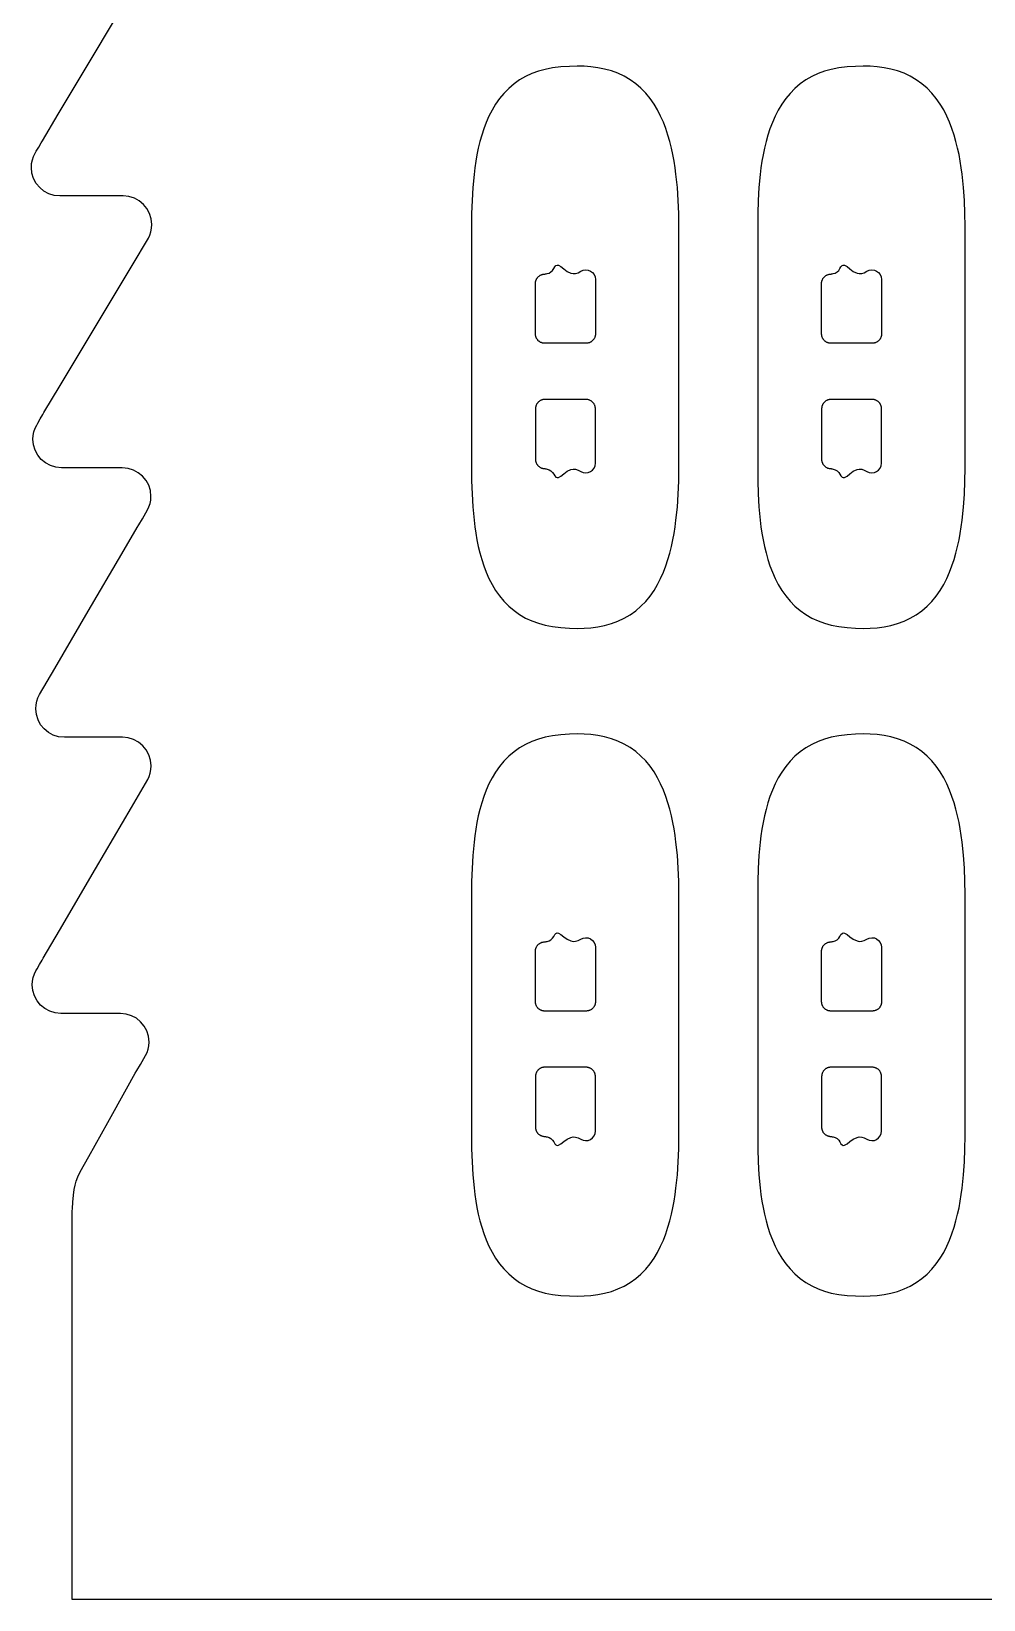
# Model space of a CAD drawing. Header units: millimetres. Extents: x -106 to 105, y 0 to 164.
# Drawn here: x -105.4 to -55.5, y 0 to 82.2 of the extents above; entities that cross this region are included whole.
import ezdxf

# ---------------------------------------------------------------- set-up
doc = ezdxf.new("R2010")
doc.units = ezdxf.units.MM
doc.header["$MEASUREMENT"] = 0
for name, color, linetype in [('Product Cutter 1', 2, 'Continuous'), ('Product Cutter 3', 4, 'Continuous'), ('Trim Cutting 1', 3, 'Continuous')]:
    doc.layers.add(name, color=color, linetype=linetype)

msp = doc.modelspace()

# ---------------------------------------------------------------- linework, layer by layer
at = {"layer": 'Product Cutter 1'}
for points in [[(-71.456, 67.795), (-71.458, 69.845), (-71.459, 71.378), (-71.459, 71.98), (-71.467, 72.653), (-71.492, 73.332), (-71.538, 74.015), (-71.609, 74.702), (-71.656, 75.047), (-71.71, 75.391), (-71.774, 75.736), (-71.848, 76.079), (-71.933, 76.421), (-72.03, 76.761), (-72.142, 77.098), (-72.269, 77.43), (-72.413, 77.757), (-72.576, 78.075), (-72.759, 78.383), (-72.965, 78.677), (-73.193, 78.956), (-73.445, 79.215), (-73.718, 79.451), (-74.013, 79.661), (-74.326, 79.842), (-74.656, 79.995), (-74.997, 80.119), (-75.348, 80.217), (-75.705, 80.288), (-76.066, 80.335), (-76.429, 80.362), (-76.794, 80.369), (-77.194, 80.358), (-77.637, 80.329), (-78.077, 80.278), (-78.469, 80.204), (-78.82, 80.105), (-79.161, 79.98), (-79.49, 79.827), (-79.804, 79.646), (-80.099, 79.437), (-80.374, 79.203), (-80.627, 78.946), (-80.858, 78.67), (-81.065, 78.377), (-81.249, 78.07), (-81.413, 77.752), (-81.557, 77.425), (-81.683, 77.093), (-81.794, 76.756), (-81.889, 76.416), (-81.972, 76.074), (-82.043, 75.73), (-82.103, 75.385), (-82.154, 75.04), (-82.196, 74.695), (-82.26, 74.008), (-82.299, 73.325), (-82.319, 72.646), (-82.325, 71.973), (-82.324, 71.373), (-82.323, 69.844), (-82.322, 67.796), (-82.32, 65.638), (-82.322, 63.479), (-82.323, 61.431), (-82.324, 59.902), (-82.325, 59.302), (-82.319, 58.629), (-82.299, 57.95), (-82.26, 57.267), (-82.196, 56.58), (-82.154, 56.235), (-82.103, 55.89), (-82.043, 55.545), (-81.972, 55.201), (-81.889, 54.859), (-81.794, 54.519), (-81.683, 54.182), (-81.557, 53.85), (-81.413, 53.523), (-81.249, 53.205), (-81.065, 52.898), (-80.858, 52.606), (-80.627, 52.329), (-80.374, 52.072), (-80.099, 51.838), (-79.804, 51.629), (-79.49, 51.448), (-79.161, 51.296), (-78.82, 51.17), (-78.469, 51.071), (-78.077, 50.997), (-77.637, 50.947), (-77.194, 50.917), (-76.794, 50.906), (-76.429, 50.914), (-76.066, 50.94), (-75.705, 50.987), (-75.348, 51.059), (-74.997, 51.156), (-74.656, 51.281), (-74.326, 51.433), (-74.013, 51.615), (-73.718, 51.825), (-73.445, 52.061), (-73.193, 52.319), (-72.965, 52.598), (-72.759, 52.892), (-72.576, 53.2), (-72.413, 53.519), (-72.269, 53.845), (-72.142, 54.177), (-72.03, 54.514), (-71.933, 54.854), (-71.848, 55.196), (-71.774, 55.54), (-71.71, 55.884), (-71.656, 56.228), (-71.609, 56.573), (-71.538, 57.26), (-71.492, 57.943), (-71.467, 58.622), (-71.459, 59.295), (-71.459, 59.898), (-71.458, 61.43), (-71.456, 63.481), (-71.455, 65.638)], [(-56.456, 67.795), (-56.458, 69.845), (-56.459, 71.378), (-56.459, 71.98), (-56.467, 72.653), (-56.492, 73.332), (-56.538, 74.015), (-56.609, 74.702), (-56.656, 75.047), (-56.71, 75.391), (-56.774, 75.736), (-56.848, 76.079), (-56.933, 76.421), (-57.03, 76.761), (-57.142, 77.098), (-57.269, 77.43), (-57.413, 77.757), (-57.576, 78.075), (-57.759, 78.383), (-57.965, 78.677), (-58.193, 78.956), (-58.445, 79.215), (-58.718, 79.451), (-59.013, 79.661), (-59.326, 79.842), (-59.656, 79.995), (-59.997, 80.119), (-60.348, 80.217), (-60.705, 80.288), (-61.066, 80.335), (-61.429, 80.362), (-61.794, 80.369), (-62.194, 80.358), (-62.637, 80.329), (-63.077, 80.278), (-63.469, 80.204), (-63.82, 80.105), (-64.161, 79.98), (-64.49, 79.827), (-64.804, 79.646), (-65.099, 79.437), (-65.374, 79.203), (-65.627, 78.946), (-65.858, 78.67), (-66.065, 78.377), (-66.249, 78.07), (-66.413, 77.752), (-66.557, 77.425), (-66.683, 77.093), (-66.794, 76.756), (-66.889, 76.416), (-66.972, 76.074), (-67.043, 75.73), (-67.103, 75.385), (-67.154, 75.04), (-67.196, 74.695), (-67.26, 74.008), (-67.299, 73.325), (-67.319, 72.646), (-67.325, 71.973), (-67.324, 71.373), (-67.323, 69.844), (-67.322, 67.796), (-67.32, 65.638), (-67.322, 63.479), (-67.323, 61.431), (-67.324, 59.902), (-67.325, 59.302), (-67.319, 58.629), (-67.299, 57.95), (-67.26, 57.267), (-67.196, 56.58), (-67.154, 56.235), (-67.103, 55.89), (-67.043, 55.545), (-66.972, 55.201), (-66.889, 54.859), (-66.794, 54.519), (-66.683, 54.182), (-66.557, 53.85), (-66.413, 53.523), (-66.249, 53.205), (-66.065, 52.898), (-65.858, 52.606), (-65.627, 52.329), (-65.374, 52.072), (-65.099, 51.838), (-64.804, 51.629), (-64.49, 51.448), (-64.161, 51.296), (-63.82, 51.17), (-63.469, 51.071), (-63.077, 50.997), (-62.637, 50.947), (-62.194, 50.917), (-61.794, 50.906), (-61.429, 50.914), (-61.066, 50.94), (-60.705, 50.987), (-60.348, 51.059), (-59.997, 51.156), (-59.656, 51.281), (-59.326, 51.433), (-59.013, 51.615), (-58.718, 51.825), (-58.445, 52.061), (-58.193, 52.319), (-57.965, 52.598), (-57.759, 52.892), (-57.576, 53.2), (-57.413, 53.519), (-57.269, 53.845), (-57.142, 54.177), (-57.03, 54.514), (-56.933, 54.854), (-56.848, 55.196), (-56.774, 55.54), (-56.71, 55.884), (-56.656, 56.228), (-56.609, 56.573), (-56.538, 57.26), (-56.492, 57.943), (-56.467, 58.622), (-56.459, 59.295), (-56.459, 59.898), (-56.458, 61.43), (-56.456, 63.481), (-56.455, 65.638)], [(-71.456, 32.795), (-71.458, 34.845), (-71.459, 36.378), (-71.459, 36.98), (-71.467, 37.653), (-71.492, 38.332), (-71.538, 39.015), (-71.609, 39.702), (-71.656, 40.047), (-71.71, 40.391), (-71.774, 40.736), (-71.848, 41.079), (-71.933, 41.421), (-72.03, 41.761), (-72.142, 42.098), (-72.269, 42.43), (-72.413, 42.757), (-72.576, 43.075), (-72.759, 43.383), (-72.965, 43.677), (-73.193, 43.956), (-73.445, 44.215), (-73.718, 44.451), (-74.013, 44.661), (-74.326, 44.842), (-74.656, 44.995), (-74.997, 45.119), (-75.348, 45.217), (-75.705, 45.288), (-76.066, 45.335), (-76.429, 45.362), (-76.794, 45.369), (-77.194, 45.358), (-77.637, 45.329), (-78.077, 45.278), (-78.469, 45.204), (-78.82, 45.105), (-79.161, 44.98), (-79.49, 44.827), (-79.804, 44.646), (-80.099, 44.437), (-80.374, 44.203), (-80.627, 43.946), (-80.858, 43.67), (-81.065, 43.377), (-81.249, 43.07), (-81.413, 42.752), (-81.557, 42.425), (-81.683, 42.093), (-81.794, 41.756), (-81.889, 41.416), (-81.972, 41.074), (-82.043, 40.73), (-82.103, 40.385), (-82.154, 40.04), (-82.196, 39.695), (-82.26, 39.008), (-82.299, 38.325), (-82.319, 37.646), (-82.325, 36.973), (-82.324, 36.373), (-82.323, 34.844), (-82.322, 32.796), (-82.32, 30.638), (-82.322, 28.479), (-82.323, 26.431), (-82.324, 24.902), (-82.325, 24.302), (-82.319, 23.629), (-82.299, 22.95), (-82.26, 22.267), (-82.196, 21.58), (-82.154, 21.235), (-82.103, 20.89), (-82.043, 20.545), (-81.972, 20.201), (-81.889, 19.859), (-81.794, 19.519), (-81.683, 19.182), (-81.557, 18.85), (-81.413, 18.523), (-81.249, 18.205), (-81.065, 17.898), (-80.858, 17.606), (-80.627, 17.329), (-80.374, 17.072), (-80.099, 16.838), (-79.804, 16.629), (-79.49, 16.448), (-79.161, 16.296), (-78.82, 16.17), (-78.469, 16.071), (-78.077, 15.997), (-77.637, 15.947), (-77.194, 15.917), (-76.794, 15.906), (-76.429, 15.914), (-76.066, 15.94), (-75.705, 15.987), (-75.348, 16.059), (-74.997, 16.156), (-74.656, 16.281), (-74.326, 16.433), (-74.013, 16.615), (-73.718, 16.825), (-73.445, 17.061), (-73.193, 17.319), (-72.965, 17.598), (-72.759, 17.892), (-72.576, 18.2), (-72.413, 18.519), (-72.269, 18.845), (-72.142, 19.177), (-72.03, 19.514), (-71.933, 19.854), (-71.848, 20.196), (-71.774, 20.54), (-71.71, 20.884), (-71.656, 21.228), (-71.609, 21.573), (-71.538, 22.26), (-71.492, 22.943), (-71.467, 23.622), (-71.459, 24.295), (-71.459, 24.898), (-71.458, 26.43), (-71.456, 28.481), (-71.455, 30.638)], [(-56.456, 32.795), (-56.458, 34.845), (-56.459, 36.378), (-56.459, 36.98), (-56.467, 37.653), (-56.492, 38.332), (-56.538, 39.015), (-56.609, 39.702), (-56.656, 40.047), (-56.71, 40.391), (-56.774, 40.736), (-56.848, 41.079), (-56.933, 41.421), (-57.03, 41.761), (-57.142, 42.098), (-57.269, 42.43), (-57.413, 42.757), (-57.576, 43.075), (-57.759, 43.383), (-57.965, 43.677), (-58.193, 43.956), (-58.445, 44.215), (-58.718, 44.451), (-59.013, 44.661), (-59.326, 44.842), (-59.656, 44.995), (-59.997, 45.119), (-60.348, 45.217), (-60.705, 45.288), (-61.066, 45.335), (-61.429, 45.362), (-61.794, 45.369), (-62.194, 45.358), (-62.637, 45.329), (-63.077, 45.278), (-63.469, 45.204), (-63.82, 45.105), (-64.161, 44.98), (-64.49, 44.827), (-64.804, 44.646), (-65.099, 44.437), (-65.374, 44.203), (-65.627, 43.946), (-65.858, 43.67), (-66.065, 43.377), (-66.249, 43.07), (-66.413, 42.752), (-66.557, 42.425), (-66.683, 42.093), (-66.794, 41.756), (-66.889, 41.416), (-66.972, 41.074), (-67.043, 40.73), (-67.103, 40.385), (-67.154, 40.04), (-67.196, 39.695), (-67.26, 39.008), (-67.299, 38.325), (-67.319, 37.646), (-67.325, 36.973), (-67.324, 36.373), (-67.323, 34.844), (-67.322, 32.796), (-67.32, 30.638), (-67.322, 28.479), (-67.323, 26.431), (-67.324, 24.902), (-67.325, 24.302), (-67.319, 23.629), (-67.299, 22.95), (-67.26, 22.267), (-67.196, 21.58), (-67.154, 21.235), (-67.103, 20.89), (-67.043, 20.545), (-66.972, 20.201), (-66.889, 19.859), (-66.794, 19.519), (-66.683, 19.182), (-66.557, 18.85), (-66.413, 18.523), (-66.249, 18.205), (-66.065, 17.898), (-65.858, 17.606), (-65.627, 17.329), (-65.374, 17.072), (-65.099, 16.838), (-64.804, 16.629), (-64.49, 16.448), (-64.161, 16.296), (-63.82, 16.17), (-63.469, 16.071), (-63.077, 15.997), (-62.637, 15.947), (-62.194, 15.917), (-61.794, 15.906), (-61.429, 15.914), (-61.066, 15.94), (-60.705, 15.987), (-60.348, 16.059), (-59.997, 16.156), (-59.656, 16.281), (-59.326, 16.433), (-59.013, 16.615), (-58.718, 16.825), (-58.445, 17.061), (-58.193, 17.319), (-57.965, 17.598), (-57.759, 17.892), (-57.576, 18.2), (-57.413, 18.519), (-57.269, 18.845), (-57.142, 19.177), (-57.03, 19.514), (-56.933, 19.854), (-56.848, 20.196), (-56.774, 20.54), (-56.71, 20.884), (-56.656, 21.228), (-56.609, 21.573), (-56.538, 22.26), (-56.492, 22.943), (-56.467, 23.622), (-56.459, 24.295), (-56.459, 24.898), (-56.458, 26.43), (-56.456, 28.481), (-56.455, 30.638)]]:
    msp.add_lwpolyline(points, close=True, dxfattribs=at)
at = {"layer": 'Product Cutter 3'}
for points in [[(-75.833, 66.321), (-75.834, 66.307), (-75.835, 66.293), (-75.836, 66.278), (-75.838, 66.264), (-75.84, 66.25), (-75.843, 66.236), (-75.846, 66.222), (-75.85, 66.208), (-75.853, 66.195), (-75.858, 66.181), (-75.863, 66.168), (-75.871, 66.145), (-75.881, 66.123), (-75.892, 66.102), (-75.904, 66.081), (-75.917, 66.061), (-75.931, 66.042), (-75.946, 66.023), (-75.962, 66.005), (-75.98, 65.987), (-75.999, 65.969), (-76.018, 65.953), (-76.039, 65.937), (-76.06, 65.923), (-76.081, 65.91), (-76.104, 65.898), (-76.127, 65.888), (-76.15, 65.878), (-76.173, 65.87), (-76.197, 65.863), (-76.221, 65.857), (-76.246, 65.854), (-76.27, 65.851), (-76.295, 65.849), (-76.32, 65.847), (-76.659, 65.847), (-77.403, 65.846), (-78.148, 65.846), (-78.487, 65.846), (-78.503, 65.847), (-78.52, 65.848), (-78.536, 65.849), (-78.553, 65.851), (-78.569, 65.853), (-78.585, 65.856), (-78.601, 65.859), (-78.617, 65.864), (-78.633, 65.868), (-78.648, 65.873), (-78.664, 65.879), (-78.679, 65.886), (-78.702, 65.896), (-78.724, 65.908), (-78.746, 65.921), (-78.767, 65.935), (-78.787, 65.95), (-78.807, 65.966), (-78.825, 65.983), (-78.843, 66.001), (-78.859, 66.019), (-78.874, 66.038), (-78.888, 66.057), (-78.901, 66.077), (-78.914, 66.098), (-78.925, 66.119), (-78.935, 66.141), (-78.944, 66.163), (-78.951, 66.184), (-78.957, 66.205), (-78.963, 66.226), (-78.967, 66.247), (-78.97, 66.268), (-78.972, 66.29), (-78.973, 66.312), (-78.974, 66.334), (-78.975, 66.748), (-78.975, 67.659), (-78.976, 68.57), (-78.976, 68.984), (-78.976, 68.999), (-78.975, 69.013), (-78.974, 69.028), (-78.973, 69.042), (-78.971, 69.057), (-78.969, 69.071), (-78.966, 69.085), (-78.963, 69.099), (-78.959, 69.113), (-78.955, 69.127), (-78.95, 69.141), (-78.946, 69.154), (-78.937, 69.177), (-78.927, 69.198), (-78.916, 69.22), (-78.904, 69.241), (-78.89, 69.26), (-78.876, 69.28), (-78.861, 69.298), (-78.845, 69.316), (-78.828, 69.335), (-78.809, 69.352), (-78.789, 69.368), (-78.769, 69.383), (-78.748, 69.397), (-78.727, 69.41), (-78.704, 69.422), (-78.681, 69.432), (-78.659, 69.442), (-78.635, 69.45), (-78.612, 69.457), (-78.588, 69.462), (-78.563, 69.466), (-78.539, 69.469), (-78.514, 69.47), (-78.489, 69.472), (-78.48, 69.474), (-78.454, 69.479), (-78.415, 69.487), (-78.368, 69.496), (-78.262, 69.53), (-78.164, 69.588), (-78.081, 69.668), (-78.02, 69.761), (-77.96, 69.858), (-77.899, 69.916), (-77.838, 69.941), (-77.775, 69.936), (-77.64, 69.864), (-77.489, 69.742), (-77.315, 69.613), (-77.113, 69.521), (-76.999, 69.502), (-76.875, 69.508), (-76.742, 69.545), (-76.597, 69.618), (-76.478, 69.672), (-76.345, 69.693), (-76.211, 69.678), (-76.091, 69.63), (-75.986, 69.552), (-75.903, 69.446), (-75.851, 69.322), (-75.834, 69.193), (-75.834, 68.235), (-75.833, 67.309), (-75.833, 66.612), (-75.833, 66.336)], [(-60.833, 66.321), (-60.834, 66.307), (-60.835, 66.293), (-60.836, 66.278), (-60.838, 66.264), (-60.84, 66.25), (-60.843, 66.236), (-60.846, 66.222), (-60.85, 66.208), (-60.853, 66.195), (-60.858, 66.181), (-60.863, 66.168), (-60.871, 66.145), (-60.881, 66.123), (-60.892, 66.102), (-60.904, 66.081), (-60.917, 66.061), (-60.931, 66.042), (-60.946, 66.023), (-60.962, 66.005), (-60.98, 65.987), (-60.999, 65.969), (-61.018, 65.953), (-61.039, 65.937), (-61.06, 65.923), (-61.081, 65.91), (-61.104, 65.898), (-61.127, 65.888), (-61.15, 65.878), (-61.173, 65.87), (-61.197, 65.863), (-61.221, 65.857), (-61.246, 65.854), (-61.27, 65.851), (-61.295, 65.849), (-61.32, 65.847), (-61.659, 65.847), (-62.403, 65.846), (-63.148, 65.846), (-63.487, 65.846), (-63.503, 65.847), (-63.52, 65.848), (-63.536, 65.849), (-63.553, 65.851), (-63.569, 65.853), (-63.585, 65.856), (-63.601, 65.859), (-63.617, 65.864), (-63.633, 65.868), (-63.648, 65.873), (-63.664, 65.879), (-63.679, 65.886), (-63.702, 65.896), (-63.724, 65.908), (-63.746, 65.921), (-63.767, 65.935), (-63.787, 65.95), (-63.807, 65.966), (-63.825, 65.983), (-63.843, 66.001), (-63.859, 66.019), (-63.874, 66.038), (-63.888, 66.057), (-63.901, 66.077), (-63.914, 66.098), (-63.925, 66.119), (-63.935, 66.141), (-63.944, 66.163), (-63.951, 66.184), (-63.957, 66.205), (-63.963, 66.226), (-63.967, 66.247), (-63.97, 66.268), (-63.972, 66.29), (-63.973, 66.312), (-63.974, 66.334), (-63.975, 66.748), (-63.975, 67.659), (-63.976, 68.57), (-63.976, 68.984), (-63.976, 68.999), (-63.975, 69.013), (-63.974, 69.028), (-63.973, 69.042), (-63.971, 69.057), (-63.969, 69.071), (-63.966, 69.085), (-63.963, 69.099), (-63.959, 69.113), (-63.955, 69.127), (-63.95, 69.141), (-63.946, 69.154), (-63.937, 69.177), (-63.927, 69.198), (-63.916, 69.22), (-63.904, 69.241), (-63.89, 69.26), (-63.876, 69.28), (-63.861, 69.298), (-63.845, 69.316), (-63.828, 69.335), (-63.809, 69.352), (-63.789, 69.368), (-63.769, 69.383), (-63.748, 69.397), (-63.727, 69.41), (-63.704, 69.422), (-63.681, 69.432), (-63.659, 69.442), (-63.635, 69.45), (-63.612, 69.457), (-63.588, 69.462), (-63.563, 69.466), (-63.539, 69.469), (-63.514, 69.47), (-63.489, 69.472), (-63.48, 69.474), (-63.454, 69.479), (-63.415, 69.487), (-63.368, 69.496), (-63.262, 69.53), (-63.164, 69.588), (-63.081, 69.668), (-63.02, 69.761), (-62.96, 69.858), (-62.899, 69.916), (-62.838, 69.941), (-62.775, 69.936), (-62.64, 69.864), (-62.489, 69.742), (-62.315, 69.613), (-62.113, 69.521), (-61.999, 69.502), (-61.875, 69.508), (-61.742, 69.545), (-61.597, 69.618), (-61.478, 69.672), (-61.345, 69.693), (-61.211, 69.678), (-61.091, 69.63), (-60.986, 69.552), (-60.903, 69.446), (-60.851, 69.322), (-60.834, 69.193), (-60.834, 68.235), (-60.833, 67.309), (-60.833, 66.612), (-60.833, 66.336)], [(-75.833, 62.429), (-75.834, 62.443), (-75.835, 62.457), (-75.836, 62.471), (-75.838, 62.486), (-75.84, 62.5), (-75.843, 62.514), (-75.846, 62.528), (-75.85, 62.541), (-75.853, 62.555), (-75.858, 62.569), (-75.863, 62.582), (-75.871, 62.604), (-75.881, 62.626), (-75.892, 62.648), (-75.904, 62.668), (-75.917, 62.689), (-75.931, 62.708), (-75.946, 62.727), (-75.962, 62.745), (-75.98, 62.763), (-75.999, 62.78), (-76.018, 62.797), (-76.039, 62.812), (-76.06, 62.826), (-76.081, 62.839), (-76.104, 62.851), (-76.127, 62.862), (-76.15, 62.872), (-76.173, 62.88), (-76.197, 62.887), (-76.221, 62.892), (-76.246, 62.896), (-76.27, 62.899), (-76.295, 62.901), (-76.32, 62.903), (-76.659, 62.903), (-77.403, 62.903), (-78.148, 62.904), (-78.487, 62.904), (-78.503, 62.903), (-78.52, 62.902), (-78.536, 62.901), (-78.553, 62.899), (-78.569, 62.897), (-78.585, 62.894), (-78.601, 62.89), (-78.617, 62.886), (-78.633, 62.882), (-78.648, 62.876), (-78.664, 62.87), (-78.679, 62.864), (-78.702, 62.854), (-78.724, 62.842), (-78.746, 62.829), (-78.767, 62.815), (-78.787, 62.8), (-78.807, 62.784), (-78.825, 62.767), (-78.843, 62.749), (-78.859, 62.731), (-78.874, 62.712), (-78.888, 62.693), (-78.901, 62.672), (-78.914, 62.652), (-78.925, 62.631), (-78.935, 62.609), (-78.944, 62.586), (-78.951, 62.566), (-78.957, 62.545), (-78.963, 62.524), (-78.967, 62.503), (-78.97, 62.482), (-78.972, 62.46), (-78.973, 62.438), (-78.974, 62.416), (-78.975, 62.002), (-78.975, 61.091), (-78.976, 60.18), (-78.976, 59.766), (-78.976, 59.751), (-78.975, 59.737), (-78.974, 59.722), (-78.973, 59.708), (-78.971, 59.693), (-78.969, 59.679), (-78.966, 59.665), (-78.963, 59.65), (-78.959, 59.637), (-78.955, 59.623), (-78.95, 59.609), (-78.946, 59.595), (-78.937, 59.573), (-78.927, 59.552), (-78.916, 59.53), (-78.904, 59.509), (-78.89, 59.489), (-78.876, 59.47), (-78.861, 59.451), (-78.845, 59.433), (-78.828, 59.415), (-78.809, 59.398), (-78.789, 59.382), (-78.769, 59.367), (-78.748, 59.353), (-78.727, 59.34), (-78.704, 59.328), (-78.681, 59.318), (-78.659, 59.308), (-78.635, 59.3), (-78.612, 59.293), (-78.588, 59.287), (-78.563, 59.284), (-78.539, 59.281), (-78.514, 59.279), (-78.489, 59.278), (-78.48, 59.276), (-78.454, 59.271), (-78.415, 59.263), (-78.368, 59.254), (-78.262, 59.22), (-78.164, 59.161), (-78.081, 59.082), (-78.02, 58.989), (-77.96, 58.892), (-77.899, 58.833), (-77.838, 58.809), (-77.775, 58.813), (-77.64, 58.886), (-77.489, 59.008), (-77.315, 59.137), (-77.113, 59.229), (-76.999, 59.248), (-76.875, 59.242), (-76.742, 59.205), (-76.597, 59.131), (-76.478, 59.078), (-76.345, 59.057), (-76.211, 59.072), (-76.091, 59.12), (-75.986, 59.198), (-75.903, 59.304), (-75.851, 59.428), (-75.834, 59.557), (-75.834, 60.515), (-75.833, 61.44), (-75.833, 62.138), (-75.833, 62.414)], [(-60.833, 62.429), (-60.834, 62.443), (-60.835, 62.457), (-60.836, 62.471), (-60.838, 62.486), (-60.84, 62.5), (-60.843, 62.514), (-60.846, 62.528), (-60.85, 62.541), (-60.853, 62.555), (-60.858, 62.569), (-60.863, 62.582), (-60.871, 62.604), (-60.881, 62.626), (-60.892, 62.648), (-60.904, 62.668), (-60.917, 62.689), (-60.931, 62.708), (-60.946, 62.727), (-60.962, 62.745), (-60.98, 62.763), (-60.999, 62.78), (-61.018, 62.797), (-61.039, 62.812), (-61.06, 62.826), (-61.081, 62.839), (-61.104, 62.851), (-61.127, 62.862), (-61.15, 62.872), (-61.173, 62.88), (-61.197, 62.887), (-61.221, 62.892), (-61.246, 62.896), (-61.27, 62.899), (-61.295, 62.901), (-61.32, 62.903), (-61.659, 62.903), (-62.403, 62.903), (-63.148, 62.904), (-63.487, 62.904), (-63.503, 62.903), (-63.52, 62.902), (-63.536, 62.901), (-63.553, 62.899), (-63.569, 62.897), (-63.585, 62.894), (-63.601, 62.89), (-63.617, 62.886), (-63.633, 62.882), (-63.648, 62.876), (-63.664, 62.87), (-63.679, 62.864), (-63.702, 62.854), (-63.724, 62.842), (-63.746, 62.829), (-63.767, 62.815), (-63.787, 62.8), (-63.807, 62.784), (-63.825, 62.767), (-63.843, 62.749), (-63.859, 62.731), (-63.874, 62.712), (-63.888, 62.693), (-63.901, 62.672), (-63.914, 62.652), (-63.925, 62.631), (-63.935, 62.609), (-63.944, 62.586), (-63.951, 62.566), (-63.957, 62.545), (-63.963, 62.524), (-63.967, 62.503), (-63.97, 62.482), (-63.972, 62.46), (-63.973, 62.438), (-63.974, 62.416), (-63.975, 62.002), (-63.975, 61.091), (-63.976, 60.18), (-63.976, 59.766), (-63.976, 59.751), (-63.975, 59.737), (-63.974, 59.722), (-63.973, 59.708), (-63.971, 59.693), (-63.969, 59.679), (-63.966, 59.665), (-63.963, 59.65), (-63.959, 59.637), (-63.955, 59.623), (-63.95, 59.609), (-63.946, 59.595), (-63.937, 59.573), (-63.927, 59.552), (-63.916, 59.53), (-63.904, 59.509), (-63.89, 59.489), (-63.876, 59.47), (-63.861, 59.451), (-63.845, 59.433), (-63.828, 59.415), (-63.809, 59.398), (-63.789, 59.382), (-63.769, 59.367), (-63.748, 59.353), (-63.727, 59.34), (-63.704, 59.328), (-63.681, 59.318), (-63.659, 59.308), (-63.635, 59.3), (-63.612, 59.293), (-63.588, 59.287), (-63.563, 59.284), (-63.539, 59.281), (-63.514, 59.279), (-63.489, 59.278), (-63.48, 59.276), (-63.454, 59.271), (-63.415, 59.263), (-63.368, 59.254), (-63.262, 59.22), (-63.164, 59.161), (-63.081, 59.082), (-63.02, 58.989), (-62.96, 58.892), (-62.899, 58.833), (-62.838, 58.809), (-62.775, 58.813), (-62.64, 58.886), (-62.489, 59.008), (-62.315, 59.137), (-62.113, 59.229), (-61.999, 59.248), (-61.875, 59.242), (-61.742, 59.205), (-61.597, 59.131), (-61.478, 59.078), (-61.345, 59.057), (-61.211, 59.072), (-61.091, 59.12), (-60.986, 59.198), (-60.903, 59.304), (-60.851, 59.428), (-60.834, 59.557), (-60.834, 60.515), (-60.833, 61.44), (-60.833, 62.138), (-60.833, 62.414)], [(-75.833, 31.321), (-75.834, 31.307), (-75.835, 31.293), (-75.836, 31.278), (-75.838, 31.264), (-75.84, 31.25), (-75.843, 31.236), (-75.846, 31.222), (-75.85, 31.208), (-75.853, 31.195), (-75.858, 31.181), (-75.863, 31.168), (-75.871, 31.145), (-75.881, 31.123), (-75.892, 31.102), (-75.904, 31.081), (-75.917, 31.061), (-75.931, 31.042), (-75.946, 31.023), (-75.962, 31.005), (-75.98, 30.987), (-75.999, 30.969), (-76.018, 30.953), (-76.039, 30.937), (-76.06, 30.923), (-76.081, 30.91), (-76.104, 30.898), (-76.127, 30.888), (-76.15, 30.878), (-76.173, 30.87), (-76.197, 30.863), (-76.221, 30.857), (-76.246, 30.854), (-76.27, 30.851), (-76.295, 30.849), (-76.32, 30.847), (-76.659, 30.847), (-77.403, 30.846), (-78.148, 30.846), (-78.487, 30.846), (-78.503, 30.847), (-78.52, 30.848), (-78.536, 30.849), (-78.553, 30.851), (-78.569, 30.853), (-78.585, 30.856), (-78.601, 30.859), (-78.617, 30.864), (-78.633, 30.868), (-78.648, 30.873), (-78.664, 30.879), (-78.679, 30.886), (-78.702, 30.896), (-78.724, 30.908), (-78.746, 30.921), (-78.767, 30.935), (-78.787, 30.95), (-78.807, 30.966), (-78.825, 30.983), (-78.843, 31.001), (-78.859, 31.019), (-78.874, 31.038), (-78.888, 31.057), (-78.901, 31.077), (-78.914, 31.098), (-78.925, 31.119), (-78.935, 31.141), (-78.944, 31.163), (-78.951, 31.184), (-78.957, 31.205), (-78.963, 31.226), (-78.967, 31.247), (-78.97, 31.268), (-78.972, 31.29), (-78.973, 31.312), (-78.974, 31.334), (-78.975, 31.748), (-78.975, 32.659), (-78.976, 33.57), (-78.976, 33.984), (-78.976, 33.999), (-78.975, 34.013), (-78.974, 34.028), (-78.973, 34.042), (-78.971, 34.057), (-78.969, 34.071), (-78.966, 34.085), (-78.963, 34.099), (-78.959, 34.113), (-78.955, 34.127), (-78.95, 34.141), (-78.946, 34.154), (-78.937, 34.177), (-78.927, 34.198), (-78.916, 34.22), (-78.904, 34.241), (-78.89, 34.26), (-78.876, 34.28), (-78.861, 34.298), (-78.845, 34.316), (-78.828, 34.335), (-78.809, 34.352), (-78.789, 34.368), (-78.769, 34.383), (-78.748, 34.397), (-78.727, 34.41), (-78.704, 34.422), (-78.681, 34.432), (-78.659, 34.442), (-78.635, 34.45), (-78.612, 34.457), (-78.588, 34.462), (-78.563, 34.466), (-78.539, 34.469), (-78.514, 34.47), (-78.489, 34.472), (-78.48, 34.474), (-78.454, 34.479), (-78.415, 34.487), (-78.368, 34.496), (-78.262, 34.53), (-78.164, 34.588), (-78.081, 34.668), (-78.02, 34.761), (-77.96, 34.858), (-77.899, 34.916), (-77.838, 34.941), (-77.775, 34.936), (-77.64, 34.864), (-77.489, 34.742), (-77.315, 34.613), (-77.113, 34.521), (-76.999, 34.502), (-76.875, 34.508), (-76.742, 34.545), (-76.597, 34.618), (-76.478, 34.672), (-76.345, 34.693), (-76.211, 34.678), (-76.091, 34.63), (-75.986, 34.552), (-75.903, 34.446), (-75.851, 34.322), (-75.834, 34.193), (-75.834, 33.235), (-75.833, 32.309), (-75.833, 31.612), (-75.833, 31.336)], [(-60.833, 31.321), (-60.834, 31.307), (-60.835, 31.293), (-60.836, 31.278), (-60.838, 31.264), (-60.84, 31.25), (-60.843, 31.236), (-60.846, 31.222), (-60.85, 31.208), (-60.853, 31.195), (-60.858, 31.181), (-60.863, 31.168), (-60.871, 31.145), (-60.881, 31.123), (-60.892, 31.102), (-60.904, 31.081), (-60.917, 31.061), (-60.931, 31.042), (-60.946, 31.023), (-60.962, 31.005), (-60.98, 30.987), (-60.999, 30.969), (-61.018, 30.953), (-61.039, 30.937), (-61.06, 30.923), (-61.081, 30.91), (-61.104, 30.898), (-61.127, 30.888), (-61.15, 30.878), (-61.173, 30.87), (-61.197, 30.863), (-61.221, 30.857), (-61.246, 30.854), (-61.27, 30.851), (-61.295, 30.849), (-61.32, 30.847), (-61.659, 30.847), (-62.403, 30.846), (-63.148, 30.846), (-63.487, 30.846), (-63.503, 30.847), (-63.52, 30.848), (-63.536, 30.849), (-63.553, 30.851), (-63.569, 30.853), (-63.585, 30.856), (-63.601, 30.859), (-63.617, 30.864), (-63.633, 30.868), (-63.648, 30.873), (-63.664, 30.879), (-63.679, 30.886), (-63.702, 30.896), (-63.724, 30.908), (-63.746, 30.921), (-63.767, 30.935), (-63.787, 30.95), (-63.807, 30.966), (-63.825, 30.983), (-63.843, 31.001), (-63.859, 31.019), (-63.874, 31.038), (-63.888, 31.057), (-63.901, 31.077), (-63.914, 31.098), (-63.925, 31.119), (-63.935, 31.141), (-63.944, 31.163), (-63.951, 31.184), (-63.957, 31.205), (-63.963, 31.226), (-63.967, 31.247), (-63.97, 31.268), (-63.972, 31.29), (-63.973, 31.312), (-63.974, 31.334), (-63.975, 31.748), (-63.975, 32.659), (-63.976, 33.57), (-63.976, 33.984), (-63.976, 33.999), (-63.975, 34.013), (-63.974, 34.028), (-63.973, 34.042), (-63.971, 34.057), (-63.969, 34.071), (-63.966, 34.085), (-63.963, 34.099), (-63.959, 34.113), (-63.955, 34.127), (-63.95, 34.141), (-63.946, 34.154), (-63.937, 34.177), (-63.927, 34.198), (-63.916, 34.22), (-63.904, 34.241), (-63.89, 34.26), (-63.876, 34.28), (-63.861, 34.298), (-63.845, 34.316), (-63.828, 34.335), (-63.809, 34.352), (-63.789, 34.368), (-63.769, 34.383), (-63.748, 34.397), (-63.727, 34.41), (-63.704, 34.422), (-63.681, 34.432), (-63.659, 34.442), (-63.635, 34.45), (-63.612, 34.457), (-63.588, 34.462), (-63.563, 34.466), (-63.539, 34.469), (-63.514, 34.47), (-63.489, 34.472), (-63.48, 34.474), (-63.454, 34.479), (-63.415, 34.487), (-63.368, 34.496), (-63.262, 34.53), (-63.164, 34.588), (-63.081, 34.668), (-63.02, 34.761), (-62.96, 34.858), (-62.899, 34.916), (-62.838, 34.941), (-62.775, 34.936), (-62.64, 34.864), (-62.489, 34.742), (-62.315, 34.613), (-62.113, 34.521), (-61.999, 34.502), (-61.875, 34.508), (-61.742, 34.545), (-61.597, 34.618), (-61.478, 34.672), (-61.345, 34.693), (-61.211, 34.678), (-61.091, 34.63), (-60.986, 34.552), (-60.903, 34.446), (-60.851, 34.322), (-60.834, 34.193), (-60.834, 33.235), (-60.833, 32.309), (-60.833, 31.612), (-60.833, 31.336)], [(-75.833, 27.429), (-75.834, 27.443), (-75.835, 27.457), (-75.836, 27.471), (-75.838, 27.486), (-75.84, 27.5), (-75.843, 27.514), (-75.846, 27.528), (-75.85, 27.541), (-75.853, 27.555), (-75.858, 27.569), (-75.863, 27.582), (-75.871, 27.604), (-75.881, 27.626), (-75.892, 27.648), (-75.904, 27.668), (-75.917, 27.689), (-75.931, 27.708), (-75.946, 27.727), (-75.962, 27.745), (-75.98, 27.763), (-75.999, 27.78), (-76.018, 27.797), (-76.039, 27.812), (-76.06, 27.826), (-76.081, 27.839), (-76.104, 27.851), (-76.127, 27.862), (-76.15, 27.872), (-76.173, 27.88), (-76.197, 27.887), (-76.221, 27.892), (-76.246, 27.896), (-76.27, 27.899), (-76.295, 27.901), (-76.32, 27.903), (-76.659, 27.903), (-77.403, 27.903), (-78.148, 27.904), (-78.487, 27.904), (-78.503, 27.903), (-78.52, 27.902), (-78.536, 27.901), (-78.553, 27.899), (-78.569, 27.897), (-78.585, 27.894), (-78.601, 27.89), (-78.617, 27.886), (-78.633, 27.882), (-78.648, 27.876), (-78.664, 27.87), (-78.679, 27.864), (-78.702, 27.854), (-78.724, 27.842), (-78.746, 27.829), (-78.767, 27.815), (-78.787, 27.8), (-78.807, 27.784), (-78.825, 27.767), (-78.843, 27.749), (-78.859, 27.731), (-78.874, 27.712), (-78.888, 27.693), (-78.901, 27.672), (-78.914, 27.652), (-78.925, 27.631), (-78.935, 27.609), (-78.944, 27.586), (-78.951, 27.566), (-78.957, 27.545), (-78.963, 27.524), (-78.967, 27.503), (-78.97, 27.482), (-78.972, 27.46), (-78.973, 27.438), (-78.974, 27.416), (-78.975, 27.002), (-78.975, 26.091), (-78.976, 25.18), (-78.976, 24.766), (-78.976, 24.751), (-78.975, 24.737), (-78.974, 24.722), (-78.973, 24.708), (-78.971, 24.693), (-78.969, 24.679), (-78.966, 24.665), (-78.963, 24.65), (-78.959, 24.637), (-78.955, 24.623), (-78.95, 24.609), (-78.946, 24.595), (-78.937, 24.573), (-78.927, 24.552), (-78.916, 24.53), (-78.904, 24.509), (-78.89, 24.489), (-78.876, 24.47), (-78.861, 24.451), (-78.845, 24.433), (-78.828, 24.415), (-78.809, 24.398), (-78.789, 24.382), (-78.769, 24.367), (-78.748, 24.353), (-78.727, 24.34), (-78.704, 24.328), (-78.681, 24.318), (-78.659, 24.308), (-78.635, 24.3), (-78.612, 24.293), (-78.588, 24.287), (-78.563, 24.284), (-78.539, 24.281), (-78.514, 24.279), (-78.489, 24.278), (-78.48, 24.276), (-78.454, 24.271), (-78.415, 24.263), (-78.368, 24.254), (-78.262, 24.22), (-78.164, 24.161), (-78.081, 24.082), (-78.02, 23.989), (-77.96, 23.892), (-77.899, 23.833), (-77.838, 23.809), (-77.775, 23.813), (-77.64, 23.886), (-77.489, 24.008), (-77.315, 24.137), (-77.113, 24.229), (-76.999, 24.248), (-76.875, 24.242), (-76.742, 24.205), (-76.597, 24.131), (-76.478, 24.078), (-76.345, 24.057), (-76.211, 24.072), (-76.091, 24.12), (-75.986, 24.198), (-75.903, 24.304), (-75.851, 24.428), (-75.834, 24.557), (-75.834, 25.515), (-75.833, 26.44), (-75.833, 27.138), (-75.833, 27.414)], [(-60.833, 27.429), (-60.834, 27.443), (-60.835, 27.457), (-60.836, 27.471), (-60.838, 27.486), (-60.84, 27.5), (-60.843, 27.514), (-60.846, 27.528), (-60.85, 27.541), (-60.853, 27.555), (-60.858, 27.569), (-60.863, 27.582), (-60.871, 27.604), (-60.881, 27.626), (-60.892, 27.648), (-60.904, 27.668), (-60.917, 27.689), (-60.931, 27.708), (-60.946, 27.727), (-60.962, 27.745), (-60.98, 27.763), (-60.999, 27.78), (-61.018, 27.797), (-61.039, 27.812), (-61.06, 27.826), (-61.081, 27.839), (-61.104, 27.851), (-61.127, 27.862), (-61.15, 27.872), (-61.173, 27.88), (-61.197, 27.887), (-61.221, 27.892), (-61.246, 27.896), (-61.27, 27.899), (-61.295, 27.901), (-61.32, 27.903), (-61.659, 27.903), (-62.403, 27.903), (-63.148, 27.904), (-63.487, 27.904), (-63.503, 27.903), (-63.52, 27.902), (-63.536, 27.901), (-63.553, 27.899), (-63.569, 27.897), (-63.585, 27.894), (-63.601, 27.89), (-63.617, 27.886), (-63.633, 27.882), (-63.648, 27.876), (-63.664, 27.87), (-63.679, 27.864), (-63.702, 27.854), (-63.724, 27.842), (-63.746, 27.829), (-63.767, 27.815), (-63.787, 27.8), (-63.807, 27.784), (-63.825, 27.767), (-63.843, 27.749), (-63.859, 27.731), (-63.874, 27.712), (-63.888, 27.693), (-63.901, 27.672), (-63.914, 27.652), (-63.925, 27.631), (-63.935, 27.609), (-63.944, 27.586), (-63.951, 27.566), (-63.957, 27.545), (-63.963, 27.524), (-63.967, 27.503), (-63.97, 27.482), (-63.972, 27.46), (-63.973, 27.438), (-63.974, 27.416), (-63.975, 27.002), (-63.975, 26.091), (-63.976, 25.18), (-63.976, 24.766), (-63.976, 24.751), (-63.975, 24.737), (-63.974, 24.722), (-63.973, 24.708), (-63.971, 24.693), (-63.969, 24.679), (-63.966, 24.665), (-63.963, 24.65), (-63.959, 24.637), (-63.955, 24.623), (-63.95, 24.609), (-63.946, 24.595), (-63.937, 24.573), (-63.927, 24.552), (-63.916, 24.53), (-63.904, 24.509), (-63.89, 24.489), (-63.876, 24.47), (-63.861, 24.451), (-63.845, 24.433), (-63.828, 24.415), (-63.809, 24.398), (-63.789, 24.382), (-63.769, 24.367), (-63.748, 24.353), (-63.727, 24.34), (-63.704, 24.328), (-63.681, 24.318), (-63.659, 24.308), (-63.635, 24.3), (-63.612, 24.293), (-63.588, 24.287), (-63.563, 24.284), (-63.539, 24.281), (-63.514, 24.279), (-63.489, 24.278), (-63.48, 24.276), (-63.454, 24.271), (-63.415, 24.263), (-63.368, 24.254), (-63.262, 24.22), (-63.164, 24.161), (-63.081, 24.082), (-63.02, 23.989), (-62.96, 23.892), (-62.899, 23.833), (-62.838, 23.809), (-62.775, 23.813), (-62.64, 23.886), (-62.489, 24.008), (-62.315, 24.137), (-62.113, 24.229), (-61.999, 24.248), (-61.875, 24.242), (-61.742, 24.205), (-61.597, 24.131), (-61.478, 24.078), (-61.345, 24.057), (-61.211, 24.072), (-61.091, 24.12), (-60.986, 24.198), (-60.903, 24.304), (-60.851, 24.428), (-60.834, 24.557), (-60.834, 25.515), (-60.833, 26.44), (-60.833, 27.138), (-60.833, 27.414)]]:
    msp.add_lwpolyline(points, close=True, dxfattribs=at)
at = {"layer": 'Trim Cutting 1'}
msp.add_lwpolyline([(-31.941, 0), (-55.712, 0), (-79.482, 0), (-103.253, 0), (-103.253, 6.572), (-103.253, 13.191), (-103.253, 18.303), (-103.253, 20.352), (-103.245, 20.493), (-103.224, 20.823), (-103.194, 21.203), (-103.156, 21.496), (-103.105, 21.725), (-103.045, 21.931), (-102.961, 22.151), (-102.841, 22.423), (-102.39, 23.23), (-101.398, 25.005), (-100.406, 26.78), (-99.955, 27.586), (-99.869, 27.731), (-99.682, 28.048), (-99.495, 28.366), (-99.41, 28.51), (-99.333, 28.675), (-99.277, 28.849), (-99.242, 29.032), (-99.23, 29.222), (-99.261, 29.525), (-99.348, 29.806), (-99.486, 30.061), (-99.67, 30.283), (-99.891, 30.467), (-100.146, 30.605), (-100.428, 30.692), (-100.73, 30.723), (-101.218, 30.723), (-102.291, 30.723), (-103.364, 30.723), (-103.851, 30.723), (-104.154, 30.753), (-104.435, 30.841), (-104.69, 30.979), (-104.912, 31.162), (-105.095, 31.384), (-105.233, 31.639), (-105.321, 31.92), (-105.351, 32.222), (-105.338, 32.421), (-105.3, 32.612), (-105.239, 32.793), (-105.156, 32.964), (-105.096, 33.065), (-104.965, 33.288), (-104.833, 33.512), (-104.773, 33.613), (-103.918, 35.077), (-102.036, 38.298), (-100.154, 41.519), (-99.299, 42.983), (-99.223, 43.147), (-99.166, 43.322), (-99.132, 43.504), (-99.12, 43.694), (-99.15, 43.997), (-99.238, 44.279), (-99.376, 44.533), (-99.559, 44.756), (-99.781, 44.939), (-100.036, 45.077), (-100.317, 45.165), (-100.62, 45.195), (-101.096, 45.195), (-102.143, 45.195), (-103.191, 45.195), (-103.667, 45.195), (-103.969, 45.226), (-104.251, 45.313), (-104.506, 45.451), (-104.728, 45.634), (-104.911, 45.856), (-105.049, 46.111), (-105.136, 46.392), (-105.167, 46.694), (-105.154, 46.893), (-105.116, 47.084), (-105.055, 47.266), (-104.972, 47.436), (-104.172, 48.803), (-102.413, 51.81), (-100.654, 54.818), (-99.854, 56.185), (-99.769, 56.329), (-99.581, 56.647), (-99.394, 56.965), (-99.309, 57.109), (-99.233, 57.273), (-99.176, 57.448), (-99.142, 57.631), (-99.13, 57.821), (-99.16, 58.123), (-99.248, 58.405), (-99.386, 58.66), (-99.569, 58.882), (-99.791, 59.065), (-100.046, 59.203), (-100.327, 59.291), (-100.63, 59.321), (-101.127, 59.321), (-102.222, 59.321), (-103.317, 59.321), (-103.815, 59.321), (-104.117, 59.352), (-104.399, 59.439), (-104.654, 59.577), (-104.876, 59.76), (-105.059, 59.982), (-105.197, 60.237), (-105.285, 60.518), (-105.315, 60.821), (-105.302, 61.019), (-105.264, 61.21), (-105.203, 61.392), (-105.12, 61.562), (-105.06, 61.664), (-104.929, 61.887), (-104.797, 62.11), (-104.737, 62.212), (-103.882, 63.64), (-102, 66.783), (-100.118, 69.926), (-99.263, 71.354), (-99.186, 71.519), (-99.13, 71.693), (-99.096, 71.876), (-99.084, 72.066), (-99.114, 72.369), (-99.201, 72.65), (-99.34, 72.905), (-99.523, 73.127), (-99.745, 73.311), (-100, 73.449), (-100.281, 73.536), (-100.584, 73.567), (-101.101, 73.567), (-102.241, 73.567), (-103.38, 73.567), (-103.898, 73.567), (-104.2, 73.597), (-104.482, 73.685), (-104.737, 73.823), (-104.959, 74.006), (-105.142, 74.228), (-105.28, 74.482), (-105.368, 74.764), (-105.398, 75.066), (-105.385, 75.265), (-105.347, 75.456), (-105.286, 75.637), (-105.203, 75.807), (-105.143, 75.909), (-105.012, 76.132), (-104.88, 76.356), (-104.82, 76.457), (-103.991, 77.847), (-102.166, 80.906), (-100.342, 83.964)], dxfattribs=at)

doc.saveas('drawing.dxf')
